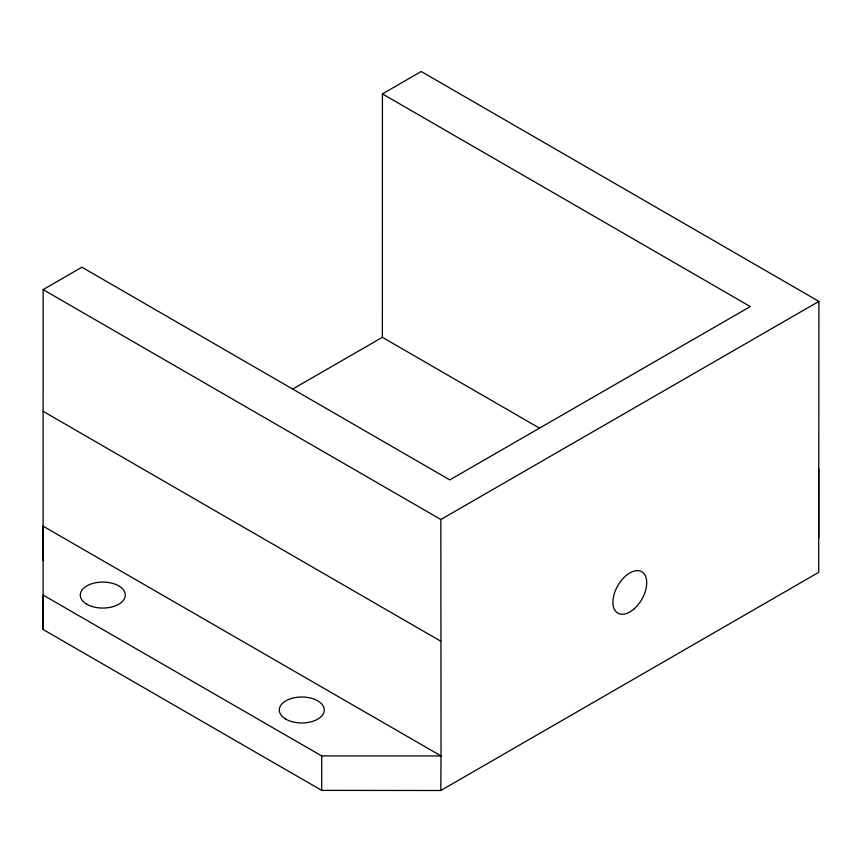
<?xml version="1.0" encoding="UTF-8"?>
<svg xmlns="http://www.w3.org/2000/svg" width="862" height="862" viewBox="0 0 862 862"><rect width="100%" height="100%" fill="white"/><g stroke="black" fill="none" stroke-linecap="round" stroke-linejoin="round"><path stroke-width="1.29" d="M43.1 560.602L43.132 289.61L81.922 267.209L449.802 479.886L750.296 306.56L382.416 93.883L421.206 71.492L818.9 301.398L818.738 537.866M818.738 468.971L818.728 572.314L440.794 790.508L321.688 790.379L43.122 629.519L43.132 595.071L321.698 755.931L441.042 755.931L440.838 519.506L43.132 289.61M321.688 790.379L321.698 755.931M539.537 428.177L382.372 337.322L382.416 93.883M440.794 790.508L441.042 755.931L43.111 526.165L43.122 629.519M292.692 389.053L382.372 337.322M440.838 519.506L818.9 301.398M43.1 411.314L440.794 641.22M634.206 608.777A23.91 13.803 -60 0 0 641.781 571.743A23.91 13.803 -60 0 0 613.496 596.827A23.91 13.803 -60 0 0 634.206 608.777M86.89 604.262A22.509 12.995 0 0 0 124.537 598.443A22.509 12.995 0 0 0 96.964 582.518A22.509 12.995 0 0 0 86.89 604.262M285.882 719.177A22.509 12.995 0 0 0 323.519 713.359A22.509 12.995 0 0 0 295.957 697.444A22.509 12.995 0 0 0 285.882 719.177"/></g></svg>
